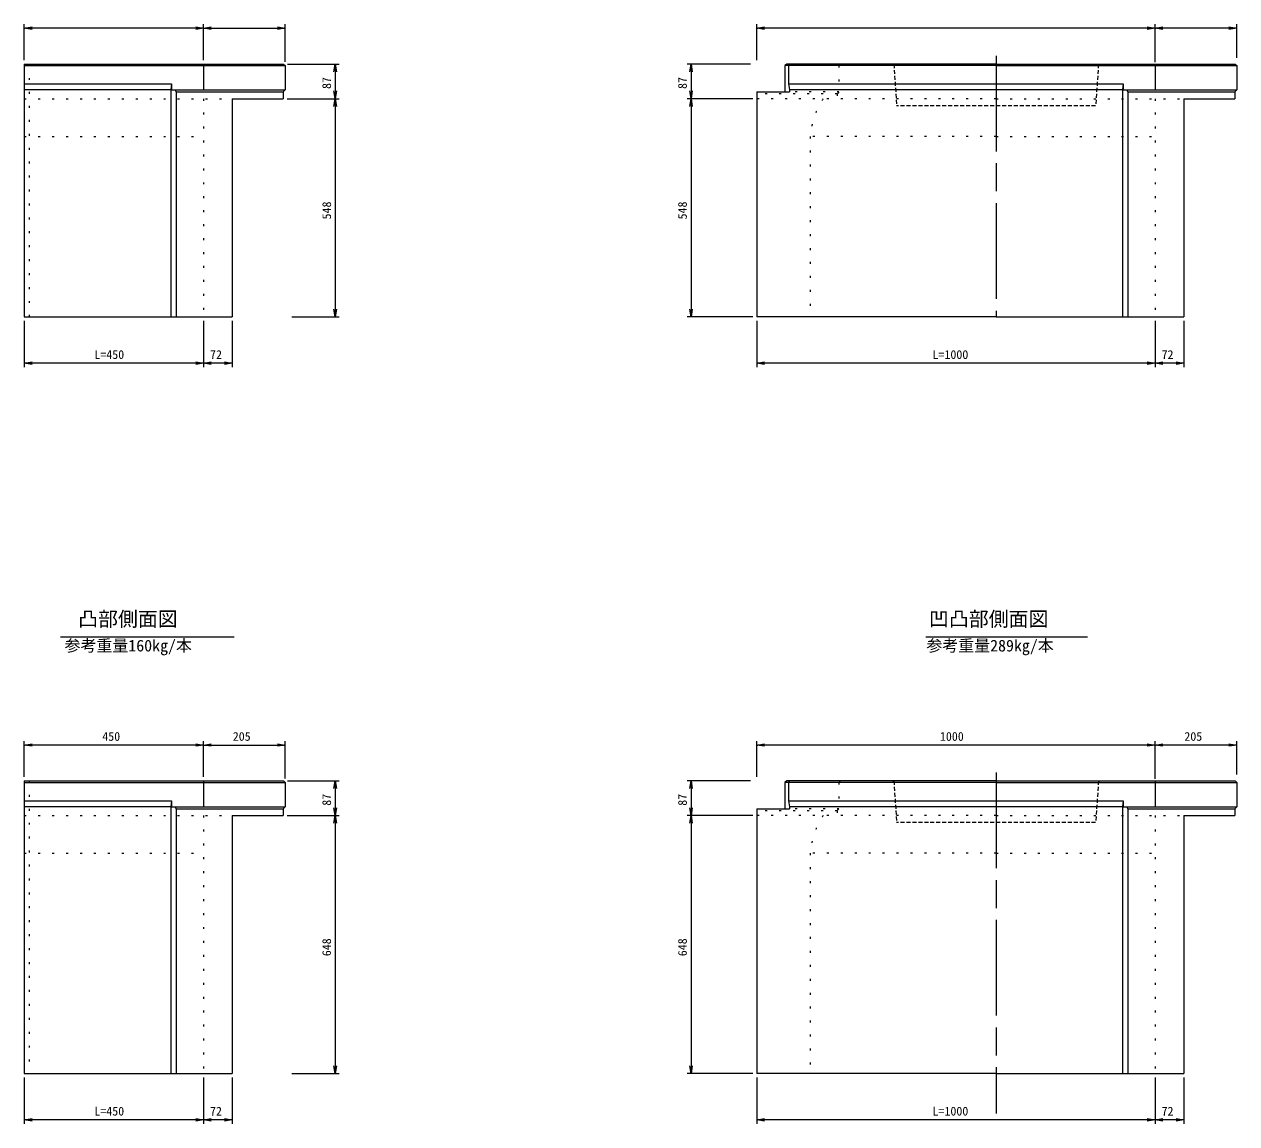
# Model space of a CAD drawing. Units: millimetres, scale not verified, with parts at other scales. Extents: x 43 to 84043, y -1 to 59399.
# Drawn here: x 24499 to 39718, y 15727 to 29532 of the extents above; entities that cross this region are included whole.
import ezdxf
from ezdxf.enums import TextEntityAlignment as Align

# ---------------------------------------------------------------- set-up
doc = ezdxf.new("R2010")
doc.units = ezdxf.units.MM
doc.header["$LTSCALE"] = 100
for name, pattern in [('CHAIN', [18.5, 12, -1.5, 3.5, -1.5]), ('DOTTED', [1.75, 0.25, -1.5]), ('USER1', [0.75, 0.5, -0.25])]:
    doc.linetypes.add(name, pattern=pattern)
for name, color, linetype, lineweight in [('0_2', 7, 'Continuous', 18), ('D-STR-DIM（寸法）', 7, 'Continuous', 18), ('D-STR-STR1（構造物）', 7, 'USER1', 18), ('D-STR-STRn（構造物）', 7, 'Continuous', 18), ('D-STR（構造物外形線）', 1, 'Continuous', 18)]:
    doc.layers.add(name, color=color, linetype=linetype, lineweight=lineweight)
doc.layers.add('D-TTL-TXT（文字）', color=7, linetype='Continuous')
doc.styles.add('ＭＳ ゴシック', font='')
doc.styles.get('ＭＳ ゴシック').set_extended_font_data('MS Gothic')

msp = doc.modelspace()

# ---------------------------------------------------------------- linework, layer by layer
at = {"layer": '0_2'}
for p, q in [((24499.4, 29482.4), (24596.9, 29498.7)), ((24596.9, 29466.2), (24499.4, 29482.4)), ((24499.4, 29482.4), (24512.4, 29482.4)), ((26651.9, 29498.7), (26749.4, 29482.4)), ((26749.4, 29482.4), (26651.9, 29466.2)), ((26749.4, 29482.4), (26736.4, 29482.4)), ((26749.4, 29482.4), (26846.9, 29498.7)), ((26846.9, 29466.2), (26749.4, 29482.4)), ((26749.4, 29482.4), (26762.4, 29482.4)), ((27676.9, 29498.7), (27774.4, 29482.4)), ((27774.4, 29482.4), (27676.9, 29466.2)), ((27774.4, 29482.4), (27761.4, 29482.4)), ((33693.3, 29482.4), (33790.8, 29498.7)), ((33790.8, 29466.2), (33693.3, 29482.4)), ((33693.3, 29482.4), (33706.3, 29482.4)), ((38595.8, 29498.7), (38693.3, 29482.4)), ((38693.3, 29482.4), (38595.8, 29466.2)), ((38693.3, 29482.4), (38680.3, 29482.4)), ((38693.3, 29482.4), (38790.8, 29498.7)), ((38790.8, 29466.2), (38693.3, 29482.4)), ((38693.3, 29482.4), (38706.3, 29482.4)), ((39620.8, 29498.7), (39718.3, 29482.4)), ((39718.3, 29482.4), (39620.8, 29466.2)), ((39718.3, 29482.4), (39705.3, 29482.4)), ((28386.9, 28934.9), (28403.1, 29032.4)), ((28403.1, 29032.4), (28419.4, 28934.9)), ((28403.1, 29032.4), (28403.1, 29019.4)), ((32852.4, 28934.9), (32868.6, 29032.4)), ((32868.6, 29032.4), (32884.9, 28934.9)), ((32868.6, 29032.4), (32868.6, 29019.4)), ((28403.1, 28597.4), (28386.9, 28694.9)), ((28419.4, 28694.9), (28403.1, 28597.4)), ((32868.6, 28597.4), (32852.4, 28694.9)), ((32884.9, 28694.9), (32868.6, 28597.4)), ((28386.9, 28499.9), (28403.1, 28597.4)), ((28403.1, 28597.4), (28403.1, 28610.4)), ((28403.1, 28597.4), (28419.4, 28499.9)), ((28403.1, 28597.4), (28403.1, 28584.4)), ((32852.4, 28499.9), (32868.6, 28597.4)), ((32868.6, 28597.4), (32868.6, 28610.4)), ((32868.6, 28597.4), (32884.9, 28499.9)), ((32868.6, 28597.4), (32868.6, 28584.4)), ((28403.1, 25857.4), (28386.9, 25954.9)), ((28419.4, 25954.9), (28403.1, 25857.4)), ((32868.6, 25857.4), (32852.4, 25954.9)), ((32884.9, 25954.9), (32868.6, 25857.4)), ((28403.1, 25857.4), (28403.1, 25870.4)), ((32868.6, 25857.4), (32868.6, 25870.4)), ((24499.4, 25277), (24596.9, 25293.3)), ((24596.9, 25260.8), (24499.4, 25277)), ((24499.4, 25277), (24512.4, 25277)), ((26651.9, 25293.3), (26749.4, 25277)), ((26749.4, 25277), (26651.9, 25260.8)), ((26749.4, 25277), (26736.4, 25277)), ((26749.4, 25277), (26846.9, 25293.3)), ((26846.9, 25260.8), (26749.4, 25277)), ((26749.4, 25277), (26762.4, 25277)), ((27011.9, 25293.3), (27109.4, 25277)), ((27109.4, 25277), (27011.9, 25260.8)), ((27109.4, 25277), (27096.4, 25277)), ((33693.3, 25277), (33790.8, 25293.3)), ((33790.8, 25260.8), (33693.3, 25277)), ((33693.3, 25277), (33706.3, 25277)), ((38595.8, 25293.3), (38693.3, 25277)), ((38693.3, 25277), (38595.8, 25260.8)), ((38693.3, 25277), (38680.3, 25277)), ((38693.3, 25277), (38790.8, 25293.3)), ((38790.8, 25260.8), (38693.3, 25277)), ((38693.3, 25277), (38706.3, 25277)), ((38955.8, 25293.3), (39053.3, 25277)), ((39053.3, 25277), (38955.8, 25260.8)), ((39053.3, 25277), (39040.3, 25277)), ((24499.4, 20482.4), (24596.9, 20498.7)), ((24596.9, 20466.2), (24499.4, 20482.4)), ((24499.4, 20482.4), (24512.4, 20482.4)), ((26651.9, 20498.7), (26749.4, 20482.4)), ((26749.4, 20482.4), (26651.9, 20466.2)), ((26749.4, 20482.4), (26736.4, 20482.4)), ((26749.4, 20482.4), (26846.9, 20498.7)), ((26846.9, 20466.2), (26749.4, 20482.4)), ((26749.4, 20482.4), (26762.4, 20482.4)), ((27676.9, 20498.7), (27774.4, 20482.4)), ((27774.4, 20482.4), (27676.9, 20466.2)), ((27774.4, 20482.4), (27761.4, 20482.4)), ((33693.3, 20482.4), (33790.8, 20498.7)), ((33790.8, 20466.2), (33693.3, 20482.4)), ((33693.3, 20482.4), (33706.3, 20482.4)), ((38595.8, 20498.7), (38693.3, 20482.4)), ((38693.3, 20482.4), (38595.8, 20466.2)), ((38693.3, 20482.4), (38680.3, 20482.4)), ((38693.3, 20482.4), (38790.8, 20498.7)), ((38790.8, 20466.2), (38693.3, 20482.4)), ((38693.3, 20482.4), (38706.3, 20482.4)), ((39620.8, 20498.7), (39718.3, 20482.4)), ((39718.3, 20482.4), (39620.8, 20466.2)), ((39718.3, 20482.4), (39705.3, 20482.4)), ((28386.9, 19934.9), (28403.1, 20032.4)), ((28403.1, 20032.4), (28419.4, 19934.9)), ((28403.1, 20032.4), (28403.1, 20019.4)), ((32852.4, 19934.9), (32868.6, 20032.4)), ((32868.6, 20032.4), (32884.9, 19934.9)), ((32868.6, 20032.4), (32868.6, 20019.4)), ((28403.1, 19597.4), (28386.9, 19694.9)), ((28419.4, 19694.9), (28403.1, 19597.4)), ((32868.6, 19597.4), (32852.4, 19694.9)), ((32884.9, 19694.9), (32868.6, 19597.4)), ((28386.9, 19499.9), (28403.1, 19597.4)), ((28403.1, 19597.4), (28403.1, 19610.4)), ((28403.1, 19597.4), (28419.4, 19499.9)), ((28403.1, 19597.4), (28403.1, 19584.4)), ((32852.4, 19499.9), (32868.6, 19597.4)), ((32868.6, 19597.4), (32868.6, 19610.4)), ((32868.6, 19597.4), (32884.9, 19499.9)), ((32868.6, 19597.4), (32868.6, 19584.4)), ((28403.1, 16357.4), (28386.9, 16454.9)), ((28419.4, 16454.9), (28403.1, 16357.4)), ((32868.6, 16357.4), (32852.4, 16454.9)), ((32884.9, 16454.9), (32868.6, 16357.4)), ((28403.1, 16357.4), (28403.1, 16370.4)), ((32868.6, 16357.4), (32868.6, 16370.4)), ((24499.4, 15777), (24596.9, 15793.3)), ((24596.9, 15760.8), (24499.4, 15777)), ((24499.4, 15777), (24512.4, 15777)), ((26651.9, 15793.3), (26749.4, 15777)), ((26749.4, 15777), (26651.9, 15760.8)), ((26749.4, 15777), (26736.4, 15777)), ((26749.4, 15777), (26846.9, 15793.3)), ((26846.9, 15760.8), (26749.4, 15777)), ((26749.4, 15777), (26762.4, 15777)), ((27011.9, 15793.3), (27109.4, 15777)), ((27109.4, 15777), (27011.9, 15760.8)), ((27109.4, 15777), (27096.4, 15777)), ((33693.3, 15777), (33790.8, 15793.3)), ((33790.8, 15760.8), (33693.3, 15777)), ((33693.3, 15777), (33706.3, 15777)), ((38595.8, 15793.3), (38693.3, 15777)), ((38693.3, 15777), (38595.8, 15760.8)), ((38693.3, 15777), (38680.3, 15777)), ((38693.3, 15777), (38790.8, 15793.3)), ((38790.8, 15760.8), (38693.3, 15777)), ((38693.3, 15777), (38706.3, 15777)), ((38955.8, 15793.3), (39053.3, 15777)), ((39053.3, 15777), (38955.8, 15760.8)), ((39053.3, 15777), (39040.3, 15777))]:
    msp.add_line(p, q, dxfattribs=at)
at = {"layer": 'D-STR-DIM（寸法）'}
for p, q in [((24499.4, 29082.4), (24499.4, 29532.4)), ((26749.4, 29082.4), (26749.4, 29532.4)), ((26749.4, 29082.4), (26749.4, 29532.4)), ((27774.4, 29062.4), (27774.4, 29532.4)), ((33693.3, 29082.4), (33693.3, 29532.4)), ((38693.3, 29057.4), (38693.3, 29532.4)), ((38693.3, 29057.4), (38693.3, 29532.4)), ((39718.3, 29112.4), (39718.3, 29532.4)), ((26736.4, 29482.4), (24512.4, 29482.4)), ((26762.4, 29482.4), (27761.4, 29482.4)), ((38680.3, 29482.4), (33706.3, 29482.4)), ((39705.3, 29482.4), (38706.3, 29482.4)), ((27804.4, 29032.4), (28453.1, 29032.4)), ((28403.1, 29019.4), (28403.1, 28610.4)), ((33613.3, 29032.4), (32818.6, 29032.4)), ((32868.6, 29019.4), (32868.6, 28610.4)), ((27799.4, 28597.4), (28453.1, 28597.4)), ((27799.4, 28597.4), (28453.1, 28597.4)), ((28403.1, 28584.4), (28403.1, 25870.4)), ((33643.3, 28597.4), (32818.6, 28597.4)), ((33643.3, 28597.4), (32818.6, 28597.4)), ((32868.6, 28584.4), (32868.6, 25870.4)), ((24499.4, 25807.4), (24499.4, 25227)), ((26749.4, 25807.4), (26749.4, 25227)), ((26749.4, 25807.4), (26749.4, 25227)), ((27109.4, 25807.4), (27109.4, 25227)), ((27856.3, 25857.4), (28453.1, 25857.4)), ((33643.3, 25857.4), (32818.6, 25857.4)), ((33693.3, 25807.4), (33693.3, 25227)), ((38693.3, 25807.4), (38693.3, 25227)), ((38693.3, 25807.4), (38693.3, 25227)), ((39053.3, 25807.4), (39053.3, 25227)), ((26736.4, 25277), (24512.4, 25277)), ((27096.4, 25277), (26762.4, 25277)), ((38680.3, 25277), (33706.3, 25277)), ((39040.3, 25277), (38706.3, 25277)), ((24953, 21841.9), (27133.2, 21841.9)), ((35815.9, 21841.9), (37843.8, 21841.9)), ((24499.4, 20082.4), (24499.4, 20532.4)), ((26736.4, 20482.4), (24512.4, 20482.4)), ((26749.4, 20082.4), (26749.4, 20532.4)), ((26749.4, 20082.4), (26749.4, 20532.4)), ((26762.4, 20482.4), (27761.4, 20482.4)), ((27774.4, 20062.4), (27774.4, 20532.4)), ((33693.3, 20082.4), (33693.3, 20532.4)), ((38680.3, 20482.4), (33706.3, 20482.4)), ((38693.3, 20057.4), (38693.3, 20532.4)), ((38693.3, 20057.4), (38693.3, 20532.4)), ((39705.3, 20482.4), (38706.3, 20482.4)), ((39718.3, 20112.4), (39718.3, 20532.4)), ((27804.4, 20032.4), (28453.1, 20032.4)), ((28403.1, 20019.4), (28403.1, 19610.4)), ((33613.3, 20032.4), (32818.6, 20032.4)), ((32868.6, 20019.4), (32868.6, 19610.4)), ((27799.4, 19597.4), (28453.1, 19597.4)), ((27799.4, 19597.4), (28453.1, 19597.4)), ((28403.1, 19584.4), (28403.1, 16370.4)), ((33643.3, 19597.4), (32818.6, 19597.4)), ((33643.3, 19597.4), (32818.6, 19597.4)), ((32868.6, 19584.4), (32868.6, 16370.4)), ((24499.4, 16307.4), (24499.4, 15727)), ((26749.4, 16307.4), (26749.4, 15727)), ((26749.4, 16307.4), (26749.4, 15727)), ((27109.4, 16307.4), (27109.4, 15727)), ((27856.3, 16357.4), (28453.1, 16357.4)), ((33643.3, 16357.4), (32818.6, 16357.4)), ((33693.3, 16307.4), (33693.3, 15727)), ((38693.3, 16307.4), (38693.3, 15727)), ((38693.3, 16307.4), (38693.3, 15727)), ((39053.3, 16307.4), (39053.3, 15727)), ((26736.4, 15777), (24512.4, 15777)), ((27096.4, 15777), (26762.4, 15777)), ((38680.3, 15777), (33706.3, 15777)), ((39040.3, 15777), (38706.3, 15777))]:
    msp.add_line(p, q, dxfattribs=at)
at = {"layer": 'D-STR-STR1（構造物）'}
for p, q in [((35399.3, 29032.4), (35414.3, 29017.4)), ((35413.3, 29032.4), (35449.4, 28509.3)), ((37983.3, 29032.4), (37947.2, 28509.3)), ((37997.3, 29032.4), (37982.3, 29017.4)), ((37947.2, 28509.3), (35449.4, 28509.3)), ((35399.3, 20032.4), (35414.3, 20017.4)), ((35413.3, 20032.4), (35449.4, 19509.3)), ((37983.3, 20032.4), (37947.2, 19509.3)), ((37997.3, 20032.4), (37982.3, 20017.4)), ((37947.2, 19509.3), (35449.4, 19509.3))]:
    msp.add_line(p, q, dxfattribs=at)
at = {"layer": 'D-STR-STRn（構造物）', "linetype": 'CHAIN'}
for p, q in [((36698.3, 29136), (36698.3, 25857.4)), ((36698.3, 20136), (36698.3, 15857.4))]:
    msp.add_line(p, q, dxfattribs=at)
at = {"layer": 'D-STR（構造物外形線）'}
for p, q in [((24499.4, 29032.4), (24499.4, 25857.4)), ((24499.4, 29032.4), (27754.4, 29032.4)), ((24499.4, 29012.4), (27774.4, 29012.4)), ((26749.4, 29032.4), (26749.4, 28707.4)), ((27754.4, 29032.4), (27774.4, 29012.4)), ((27774.4, 29012.4), (27774.4, 28707.4)), ((34072, 29032.4), (34046.4, 29012.4)), ((34046.4, 29012.4), (34046.4, 28682.4)), ((36698.3, 29012.4), (34046.4, 29012.4)), ((36698.3, 29032.4), (34072, 29032.4)), ((34105.8, 29032.4), (34093.7, 29012.4)), ((34093.7, 29012.4), (34093.7, 28782.4)), ((36698.3, 29032.4), (39698.3, 29032.4)), ((36698.3, 29012.4), (39718.3, 29012.4)), ((38693.3, 29032.4), (38693.3, 28707.4)), ((39698.3, 29032.4), (39718.3, 29012.4)), ((39718.3, 29012.4), (39718.3, 28707.4)), ((24499.4, 28782.4), (26349, 28782.4)), ((26349, 28782.4), (26339.9, 28707.4)), ((26349, 28782.4), (26349, 28707.4)), ((34093.7, 28782.4), (38292.9, 28782.4)), ((34093.7, 28782.4), (34102.8, 28707.4)), ((38292.9, 28782.4), (38283.8, 28707.4)), ((38292.9, 28782.4), (38292.9, 28707.4)), ((26339.9, 28707.4), (24499.4, 28707.4)), ((26339.9, 28707.4), (26339.9, 25857.4)), ((26349, 28707.4), (27774.4, 28707.4)), ((26407.4, 28682.4), (26398.8, 28707.4)), ((26407.4, 28682.4), (26407.4, 25857.4)), ((26407.4, 28682.4), (27749.4, 28682.4)), ((27774.4, 28707.4), (27749.4, 28682.4)), ((27749.4, 28682.4), (27749.4, 28597.4)), ((33693.3, 28682.4), (33693.3, 25857.4)), ((33693.3, 28682.4), (34102.8, 28682.4)), ((34102.8, 28707.4), (34102.8, 28682.4)), ((38283.8, 28707.4), (34102.8, 28707.4)), ((38283.8, 28707.4), (38283.8, 25857.4)), ((38292.9, 28707.4), (39718.3, 28707.4)), ((38351.3, 28682.4), (38342.7, 28707.4)), ((38351.3, 28682.4), (38351.3, 25857.4)), ((38351.3, 28682.4), (39693.3, 28682.4)), ((39718.3, 28707.4), (39693.3, 28682.4)), ((39693.3, 28682.4), (39693.3, 28597.4)), ((27109.4, 28597.4), (27109.4, 25857.4)), ((27109.4, 28597.4), (27749.4, 28597.4)), ((39053.3, 28597.4), (39053.3, 25857.4)), ((39053.3, 28597.4), (39693.3, 28597.4)), ((24499.4, 25857.4), (27109.4, 25857.4)), ((36698.3, 25857.4), (33693.3, 25857.4)), ((36698.3, 25857.4), (39053.3, 25857.4)), ((24499.4, 20032.4), (24499.4, 16357.4)), ((24499.4, 20032.4), (27754.4, 20032.4)), ((24499.4, 20012.4), (27774.4, 20012.4)), ((26749.4, 20032.4), (26749.4, 19707.4)), ((27754.4, 20032.4), (27774.4, 20012.4)), ((27774.4, 20012.4), (27774.4, 19707.4)), ((34072, 20032.4), (34046.4, 20012.4)), ((34046.4, 20012.4), (34046.4, 19682.4)), ((36698.3, 20012.4), (34046.4, 20012.4)), ((36698.3, 20032.4), (34072, 20032.4)), ((34105.8, 20032.4), (34093.7, 20012.4)), ((34093.7, 20012.4), (34093.7, 19782.4)), ((36698.3, 20032.4), (39698.3, 20032.4)), ((36698.3, 20012.4), (39718.3, 20012.4)), ((38693.3, 20032.4), (38693.3, 19707.4)), ((39698.3, 20032.4), (39718.3, 20012.4)), ((39718.3, 20012.4), (39718.3, 19707.4)), ((24499.4, 19782.4), (26349, 19782.4)), ((26339.9, 19707.4), (24499.4, 19707.4)), ((26349, 19782.4), (26339.9, 19707.4)), ((26339.9, 19707.4), (26339.9, 16357.4)), ((26349, 19782.4), (26349, 19707.4)), ((26349, 19707.4), (27774.4, 19707.4)), ((26407.4, 19682.4), (26398.8, 19707.4)), ((26407.4, 19682.4), (26407.4, 16357.4)), ((26407.4, 19682.4), (27749.4, 19682.4)), ((27774.4, 19707.4), (27749.4, 19682.4)), ((27749.4, 19682.4), (27749.4, 19597.4)), ((33693.3, 19682.4), (33693.3, 16357.4)), ((33693.3, 19682.4), (34102.8, 19682.4)), ((34093.7, 19782.4), (38292.9, 19782.4)), ((34093.7, 19782.4), (34102.8, 19707.4)), ((34102.8, 19707.4), (34102.8, 19682.4)), ((38283.8, 19707.4), (34102.8, 19707.4)), ((38292.9, 19782.4), (38283.8, 19707.4)), ((38283.8, 19707.4), (38283.8, 16357.4)), ((38292.9, 19782.4), (38292.9, 19707.4)), ((38292.9, 19707.4), (39718.3, 19707.4)), ((38351.3, 19682.4), (38342.7, 19707.4)), ((38351.3, 19682.4), (38351.3, 16357.4)), ((38351.3, 19682.4), (39693.3, 19682.4)), ((39718.3, 19707.4), (39693.3, 19682.4)), ((39693.3, 19682.4), (39693.3, 19597.4)), ((27109.4, 19597.4), (27109.4, 16357.4)), ((27109.4, 19597.4), (27749.4, 19597.4)), ((39053.3, 19597.4), (39053.3, 16357.4)), ((39053.3, 19597.4), (39693.3, 19597.4)), ((24499.4, 16357.4), (27109.4, 16357.4)), ((36698.3, 16357.4), (33693.3, 16357.4)), ((36698.3, 16357.4), (39053.3, 16357.4))]:
    msp.add_line(p, q, dxfattribs=at)
at = {"layer": 'D-STR（構造物外形線）', "linetype": 'DOTTED'}
for p, q in [((24559.4, 29032.4), (24559.4, 25857.4)), ((34745.8, 29032.4), (34725.8, 29012.4)), ((34725.8, 29012.4), (34725.8, 28682.4)), ((34700.8, 28657.4), (33693.3, 28657.4)), ((34725.8, 28682.4), (34102.8, 28682.4)), ((34725.8, 28682.4), (34700.8, 28657.4)), ((34700.8, 28657.4), (34700.8, 28597.4)), ((24499.4, 28597.4), (27109.4, 28597.4)), ((26749.4, 28597.4), (26749.4, 25857.4)), ((36698.3, 28597.4), (33693.3, 28597.4)), ((36698.3, 28597.4), (39053.3, 28597.4)), ((38693.3, 28597.4), (38693.3, 25357.4)), ((24499.4, 28122.5), (26749.4, 28122.5)), ((34366, 28122.5), (34366, 25857.4)), ((36698.3, 28122.5), (34366, 28122.5)), ((36698.3, 28122.5), (38693.3, 28122.5)), ((24559.4, 20032.4), (24559.4, 16357.4)), ((34745.8, 20032.4), (34725.8, 20012.4)), ((34725.8, 20012.4), (34725.8, 19682.4)), ((34700.8, 19657.4), (33693.3, 19657.4)), ((34725.8, 19682.4), (34102.8, 19682.4)), ((34725.8, 19682.4), (34700.8, 19657.4)), ((34700.8, 19657.4), (34700.8, 19597.4)), ((24499.4, 19597.4), (27109.4, 19597.4)), ((26749.4, 19597.4), (26749.4, 16357.4)), ((36698.3, 19597.4), (33693.3, 19597.4)), ((36698.3, 19597.4), (39053.3, 19597.4)), ((38693.3, 19597.4), (38693.3, 16357.4)), ((24499.4, 19122.5), (26749.4, 19122.5)), ((34366, 19122.5), (34366, 16357.4)), ((36698.3, 19122.5), (34366, 19122.5)), ((36698.3, 19122.5), (38693.3, 19122.5))]:
    msp.add_line(p, q, dxfattribs=at)
for centre in [(35379.2, 28046), (35379.2, 19046)]:
    msp.add_arc(centre, 1016, 147.13397, 175.683, dxfattribs=at)

# ---------------------------------------------------------------- texts
at = {"layer": 'D-STR-DIM（寸法）', "style": 'ＭＳ ゴシック'}
for s, p in [('87', (28383.1, 28719.7)), ('87', (32848.6, 28719.7)), ('548', (28383.1, 27082)), ('548', (32848.6, 27082)), ('87', (28383.1, 19719.7)), ('87', (32848.6, 19719.7)), ('648', (28383.1, 17830.8)), ('648', (32848.6, 17830.8))]:
    msp.add_text(s, height=110, rotation=90, dxfattribs=at).set_placement(p, align=Align.BOTTOM_LEFT)
for s, p in [('L=450', (25379.6, 25297)), ('72', (26831.2, 25297)), ('L=1000', (35899.8, 25297)), ('72', (38775.1, 25297)), ('450', (25479, 20502.4)), ('205', (27116.8, 20502.4)), ('1000', (35992.7, 20502.4)), ('205', (39060.7, 20502.4)), ('L=450', (25379.6, 15797)), ('72', (26831.2, 15797)), ('L=1000', (35899.8, 15797)), ('72', (38775.1, 15797))]:
    msp.add_text(s, height=110, dxfattribs=at).set_placement(p, align=Align.BOTTOM_LEFT)
at = {"layer": 'D-TTL-TXT（文字）', "style": 'ＭＳ ゴシック'}
for s, height, p in [('凸部側面図', 183.3, (25175.5, 21918.4)), ('凹凸部側面図', 183.3, (35854.6, 21918.4)), ('参考重量160kg/本', 146.6, (25005.5, 21613.1)), ('参考重量289kg/本', 146.6, (35822.9, 21613.1))]:
    msp.add_text(s, height=height, dxfattribs=at).set_placement(p, align=Align.BOTTOM_LEFT)

doc.saveas('drawing.dxf')
